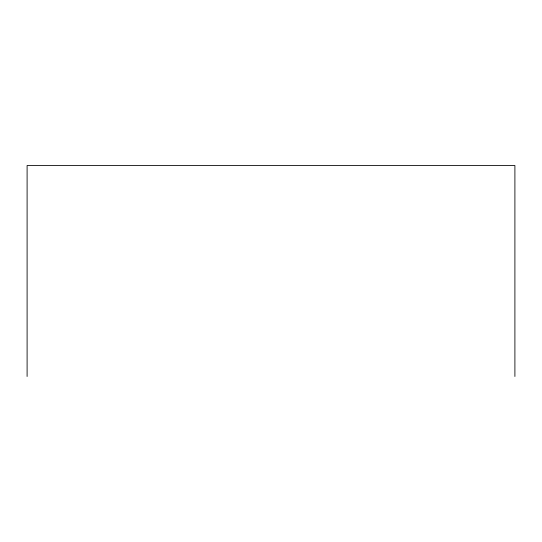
<?xml version="1.0" encoding="UTF-8"?>
<svg xmlns="http://www.w3.org/2000/svg" width="542" height="542" viewBox="0 0 542 542"><rect width="100%" height="100%" fill="white"/><g stroke="black" fill="none" stroke-linecap="round" stroke-linejoin="round"><path stroke-width="0.81" d="M514.9 376.48L514.9 165.52L27.1 165.52L27.1 376.48"/></g></svg>
